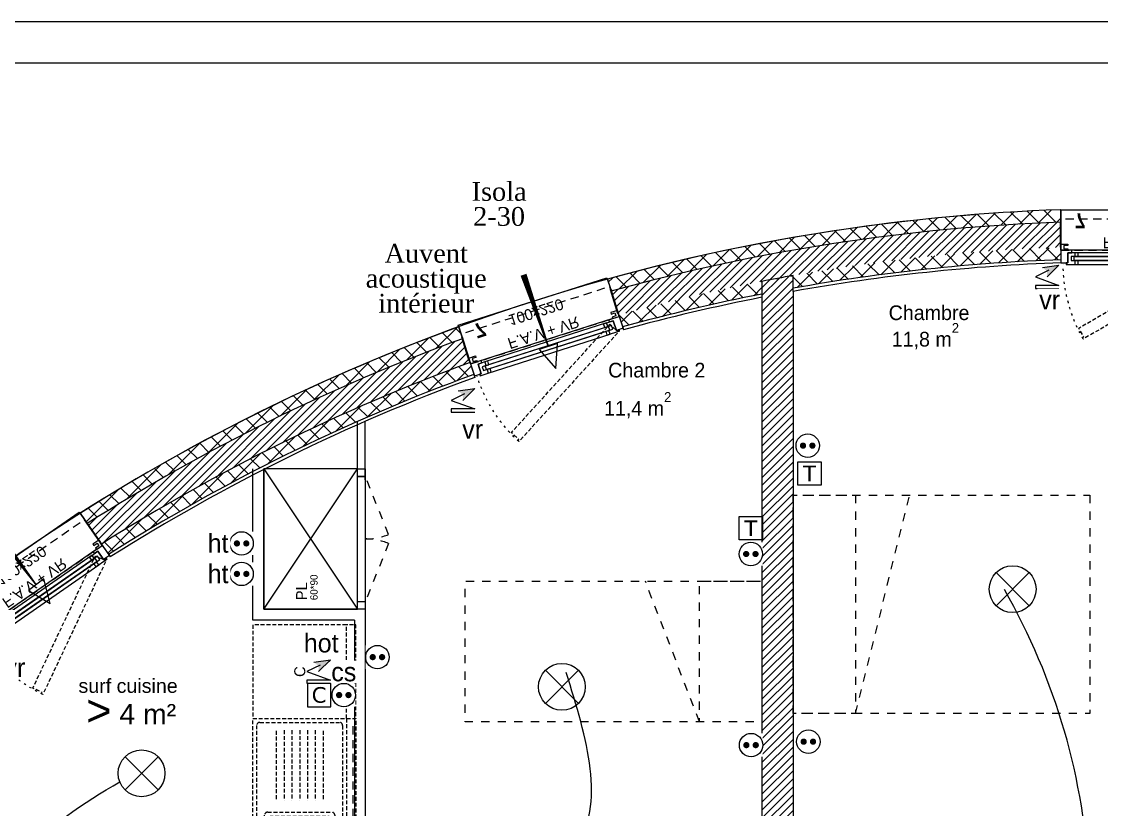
# Model space of a CAD drawing. Header units: centimetres. Extents: x 2666 to 9670, y 1889 to 5633.
# Drawn here: x 3959 to 4650, y 5128 to 5633 of the extents above; entities that cross this region are included whole.
import ezdxf

# ---------------------------------------------------------------- set-up
doc = ezdxf.new("R2010")
doc.units = ezdxf.units.CM
doc.header["$LTSCALE"] = 12.7
for name, pattern in [('Style de ligne -1', [0.83328, 0.41656, -0.41672]), ('Style de ligne -11', [0.6944444444444444, 0.41656, -0.2778844444444445]), ('Style de ligne -13', [0.29527559055118113, 0.1968503937007874, -0.09842519685039369]), ('Style de ligne -14', [0.29527559055118113, 0.1968503937007874, -0.09842519685039369]), ('Style de ligne -17', [0.6944444444444444, 0.41656, -0.2778844444444445]), ('Style de ligne -18', [0.3280839764644265, 0.1093613254881422, -0.2187226509762843]), ('VW-01', [0.83312, 0.41656, -0.41656])]:
    doc.linetypes.add(name, pattern=pattern)
doc.layers.add('B faience', color=7, linetype='Style de ligne -11', lineweight=13, true_color=0x0040ff)
for name, color, linetype, lineweight in [('B GÈnÈral', 7, 'Continuous', 5), ('B Général', 7, 'Continuous', 5), ('C ANNOTATIONS-prestations', 7, 'Continuous', 5), ('C ANNOTATIONS-texte', 7, 'Continuous', 5), ('C ANNOTATIONS-texte surfaces', 7, 'Continuous', 5), ('prlm-ELEC-CFA', 1, 'Continuous', 25), ('prlm-ELEC-CFO', 1, 'Continuous', 25), ('prlm-ZCARTOUCHE', 181, 'Continuous', 13)]:
    doc.layers.add(name, color=color, linetype=linetype, lineweight=lineweight)
doc.layers.add('prlm-VMC', color=93, linetype='Continuous')
doc.styles.add('Eurostile', font='')
doc.styles.add('Eurostile (bold)', font='')
doc.styles.add('prlm-elec-cfo', font='comic.ttf', dxfattribs={"height": 12})
doc.styles.add('prlm-sejc', font='arial.ttf', dxfattribs={"height": 20})
doc.styles.add('prlm-vmc', font='pala.ttf', dxfattribs={"height": 14})
doc.styles.get('Eurostile').set_extended_font_data('Eurostile')
doc.styles.get('Eurostile (bold)').set_extended_font_data('Eurostile', bold=True)
pattern_1 = [(44.99999999999999, (0, 0), (-5.656854249492381, 5.656854249492381), []), (135, (0, 0), (5.65685424949238, 5.656854249492379), [])]
pattern_2 = [(45, (0, 0), (2.425347222222122, -2.645833333333339), [])]

# ---------------------------------------------------------------- blocks, each defined once
blk = doc.blocks.new('F 100x220 (all. vitrée fixe) + VR')
at = {"layer": 'B Général', "color": 7, "linetype": 'Continuous', "lineweight": 35}
for p, q in [((-50, 7), (-50, -9)), ((50, 7), (50, -9))]:
    blk.add_line(p, q, dxfattribs=at)
at = {"layer": 'B Général'}
blk.add_line((45, 9), (-45, 9.000000024665496), dxfattribs=at)
at = {"layer": 'B Général', "color": 7, "linetype": 'Style de ligne -14', "lineweight": 5, "flags": 128}
blk.add_lwpolyline([(-35.68747686898242, 65.8169872981085), (-36.18747686898242, 64.95096189432405), (-35.32145146519797, 64.45096189432405), (-38.57145146519797, 58.82179676972527), (42.63397459621556, 11.93782217350899), (45.88397459621556, 17.56698729810778), (46.75, 17.06698729810778), (47.25, 17.93301270189222)], close=True, dxfattribs=at)
at = {"layer": 'B Général', "lineweight": 5, "flags": 128}
for points in [[(-43, 10.5), (-43, 9), (-50, 9), (-50, 17), (-45.5, 17), (-45.5, 10.5)], [(-43.5, 15.5), (43.5, 15.5), (43.5, 13), (-43.5, 13)], [(-41, 18), (41, 18), (41, 15.5), (-41, 15.5)], [(43, 10.5), (43, 9), (50, 9), (50, 17), (45.5, 17), (45.5, 10.5)], [(-50, 9), (-50, 5), (-45.5, 5), (-45.5, 6), (-48, 6), (-48, 8), (-45.5, 8), (-45.5, 9)], [(-41, 13), (41, 13), (41, 10.5), (-41, 10.5)], [(50, 9), (50, 5), (45.5, 5), (45.5, 6), (48, 6), (48, 8), (45.5, 8), (45.5, 9)]]:
    blk.add_lwpolyline(points, close=True, dxfattribs=at)
at = {"layer": 'B Général', "color": 7, "linetype": 'Continuous', "lineweight": 5, "flags": 128}
for points in [[(-39, 15.5), (-41.5, 15.5), (-41.5, 13), (-39, 13), (-39, 10.5), (-45.5, 10.5), (-45.5, 17), (-46.5, 17), (-46.5, 18), (-39, 18)], [(39, 15.5), (41.5, 15.5), (41.5, 13), (39, 13), (39, 10.5), (45.5, 10.5), (45.5, 17), (46.5, 17), (46.5, 18), (39, 18)]]:
    blk.add_lwpolyline(points, close=True, dxfattribs=at)
at = {"layer": 'B Général', "color": 7, "linetype": 'Style de ligne -17', "lineweight": 5, "flags": 128}
blk.add_lwpolyline([(-50, 9), (50, 9), (50, -10.99999999999999), (-50, -10.99999999999999)], close=True, dxfattribs=at)
at = {"layer": 'B Général', "lineweight": 13, "flags": 128}
blk.add_lwpolyline([(-50, -9), (-50, -17), (50, -17), (50, -9)], dxfattribs=at)
at = {"layer": 'B Général'}
blk.add_circle((47, 17.5), 0.5, dxfattribs=at)
at = {"layer": 'B Général', "color": 7, "linetype": 'Style de ligne -18', "lineweight": 5}
blk.add_arc((49, 17.5), 97.50128204285315, 150.2938219346503, 179.7061780653493, dxfattribs=at)
at = {"layer": 'B Général', "color": 7, "insert": (-23.11228434244791, 7.698167323706902), "char_height": 7.059000651041666, "attachment_point": 1, "line_spacing_factor": 0.8941417206159927, "style": 'Eurostile'}
blk.add_mtext('F.A.V + VR', dxfattribs=at)
at = {"layer": 'C ANNOTATIONS-prestations', "insert": (-41.14610358039798, -5.189102588252828), "char_height": 9.412000868055555, "attachment_point": 1, "rotation": 359.9999977054835, "line_spacing_factor": 0.8941417206159925, "style": 'Eurostile (bold)'}
blk.add_mtext('7', dxfattribs=at)
at = {"layer": 'C ANNOTATIONS-prestations', "insert": (-2.023100006972253e-07, -6.301830679948291), "char_height": 7.059000651041666, "width": 100.0000003003514, "attachment_point": 2, "rotation": 359.9999977054835, "line_spacing_factor": 0.8941417206159927, "style": 'Eurostile'}
blk.add_mtext('100x220', dxfattribs=at)
blk = doc.blocks.new('xi.EA')
at = {"layer": 'prlm-VMC', "color": 0, "linetype": 'ByBlock', "lineweight": 5, "flags": 128}
blk.add_lwpolyline([(-6.173283998447005, -15.00409564159054), (6.173283998461557, -15.00409564159054), (0, 0)], close=True, dxfattribs=at)
at = {"layer": 'prlm-VMC', "color": 0, "linetype": 'ByBlock', "lineweight": -2, "flags": 128}
blk.add_lwpolyline([(0, -15.00409564159054, 1, 4, 0), (0, -63.62936813302804, 1, 1, 0)], format="xyseb", dxfattribs=at)
at = {"layer": 'prlm-VMC', "color": 0, "linetype": 'ByBlock', "lineweight": 5}
blk.add_solid([(1.364242052659392e-12, -2.273736754432321e-12), (6.173283998465649, -15.00409564158872), (-6.173283998440183, -15.00409564158872), (1.364242052659392e-12, -2.273736754432321e-12)], dxfattribs=at)
blk = doc.blocks.new('xi.PTCE')
at = {"layer": 'prlm-ELEC-CFO', "color": 0}
for points in [[(-10.60659522320293, 10.60659522319725), (10.60659522319941, -10.6065952232051)], [(10.60659522319322, 10.60659522319992), (-10.60659522320561, -10.6065952231989)]]:
    blk.add_lwpolyline(points, dxfattribs=at)
at = {"layer": 'prlm-ELEC-CFO', "color": 0, "linetype": 'ByBlock'}
blk.add_circle((0, -5.684341886080801e-12), 14.99999081525029, dxfattribs=at)
blk = doc.blocks.new('xi.PC')
at = {"color": 0, "lineweight": 5}
blk.add_wipeout([(-7.500000000000002, -7.5), (7.499999999999995, -7.5), (7.4999999999999964, 7.4999999999999964), (-7.499999999999998, 7.4999999999999964)], dxfattribs=at).dxf.layer = 'prlm-ELEC-CFO'
at = {"layer": 'prlm-ELEC-CFO', "color": 0, "linetype": 'ByBlock', "lineweight": 5, "const_width": 2}
for points in [[(-4.000000000000002, 0, 1), (-2.000000000000002, 0, 1)], [(1.999999999999998, 0, 1), (3.999999999999998, 0, 1)]]:
    blk.add_lwpolyline(points, format="xyb", close=True, dxfattribs=at)
at = {"layer": 'prlm-ELEC-CFO', "color": 0, "linetype": 'ByBlock', "lineweight": -2}
blk.add_circle((-3.552713678800501e-15, 0), 7.5, dxfattribs=at)
blk = doc.blocks.new('xi.TEL')
at = {"layer": 'prlm-ELEC-CFA', "color": 0, "linetype": 'ByBlock', "lineweight": -2, "flags": 128}
blk.add_lwpolyline([(-7.499999999999999, 7.5), (7.500000000000002, 7.5), (7.499999999999998, -7.5), (-7.500000000000002, -7.5)], close=True, dxfattribs=at)
at = {"layer": 'prlm-ELEC-CFA', "color": 0, "linetype": 'ByBlock', "insert": (-1.77635683940025e-15, 3.637978807091713e-12), "char_height": 10, "width": 11.36, "attachment_point": 5}
blk.add_mtext('{\\fVerdana|b0|i0|c0|p34;T}', dxfattribs=at)
blk = doc.blocks.new('xi.VR')
at = {"layer": 'prlm-ELEC-CFO', "lineweight": 5}
blk.add_hatch(color=0, dxfattribs=at).paths.add_polyline_path([(-2.999999999999967, 6.000000000000014), (-0.1026311234992878, 3.698684438250361), (0, 0), (7.500000000000002, 7.5)])
at = {"layer": 'prlm-ELEC-CFO', "color": 0}
for points in [[(-2.999999999999967, 6.000000000000014), (7.500000000000002, 7.5), (-2.775557561562891e-17, 8.881784197001252e-16)], [(0.954681274365611, 4.227340637182806), (-7.499999999999992, 7.105427357601002e-15), (7.500000000000009, -5.499999999999993), (-7.499999999999991, -5.499999999999986), (-7.499999999999992, -7.499999999999986), (7.500000000000008, -7.499999999999993)]]:
    blk.add_lwpolyline(points, dxfattribs=at)
blk = doc.blocks.new('xi.4m²')
at = {"color": 0}
blk.add_wipeout([(-34.53553390593274, 20.535533905932738), (34.53553390593275, 20.535533905932738), (34.53553390593275, -20.535533905932745), (-34.53553390593274, -20.535533905932745)], dxfattribs=at).dxf.layer = 'prlm-ELEC-CFO'
at = {"layer": 'prlm-ELEC-CFO', "color": 0, "attachment_point": 6, "line_spacing_factor": 0.8, "style": 'prlm-sejc'}
for s, insert, char_height in [('surf cuisine', (30.35577041827372, 8.904921857368379), 9), ('4 m²', (29.3139783793728, -9.188530090769575), 13)]:
    blk.add_mtext(s, dxfattribs=dict(at, insert=insert, char_height=char_height))
at = {"layer": 'prlm-ELEC-CFO', "color": 0, "style": 'prlm-sejc', "flags": 8}
blk.add_attdef('?', (-28.30346100221573, -16.7909575220543), '', height=20, dxfattribs=at)
blk = doc.blocks.new('xi.PCHT')
at = {"color": 0, "lineweight": 5}
blk.add_wipeout([(-7.500000000000002, -7.5), (7.499999999999995, -7.5), (7.4999999999999964, 7.4999999999999964), (-7.499999999999998, 7.4999999999999964)], dxfattribs=at).dxf.layer = 'prlm-ELEC-CFO'
at = {"layer": 'prlm-ELEC-CFO', "color": 0, "linetype": 'ByBlock', "lineweight": 5, "const_width": 2}
for points in [[(-4.000000000000002, 0, 1), (-2.000000000000002, 0, 1)], [(1.999999999999998, 0, 1), (3.999999999999998, 0, 1)]]:
    blk.add_lwpolyline(points, format="xyb", close=True, dxfattribs=at)
at = {"layer": 'prlm-ELEC-CFO', "color": 0, "linetype": 'ByBlock', "lineweight": -2}
blk.add_circle((-3.552713678800501e-15, 0), 7.5, dxfattribs=at)
blk = doc.blocks.new('xi.SF32')
at = {"layer": 'prlm-ELEC-CFO', "color": 0, "flags": 128}
blk.add_lwpolyline([(-7.500000000000005, -7.5), (7.499999999999995, -7.5), (7.499999999999997, 7.5), (-7.500000000000003, 7.5)], close=True, dxfattribs=at)
at = {"layer": 'prlm-ELEC-CFO', "color": 0, "linetype": 'ByBlock', "insert": (-5.329070518200751e-15, 3.637978807091713e-12), "char_height": 10, "width": 11.36, "attachment_point": 5}
blk.add_mtext('{\\fVerdana|b0|i0|c0|p34;C}', dxfattribs=at)
blk = doc.blocks.new('xi.PCS')
at = {"color": 0, "lineweight": 5}
blk.add_wipeout([(-7.500000000000002, -7.5), (7.499999999999995, -7.5), (7.4999999999999964, 7.4999999999999964), (-7.499999999999998, 7.4999999999999964)], dxfattribs=at).dxf.layer = 'prlm-ELEC-CFO'
at = {"layer": 'prlm-ELEC-CFO', "color": 0, "linetype": 'ByBlock', "lineweight": 5, "const_width": 2}
for points in [[(-4.000000000000002, 0, 1), (-2.000000000000002, 0, 1)], [(1.999999999999998, 0, 1), (3.999999999999998, 0, 1)]]:
    blk.add_lwpolyline(points, format="xyb", close=True, dxfattribs=at)
at = {"layer": 'prlm-ELEC-CFO', "color": 0, "linetype": 'ByBlock', "lineweight": -2}
blk.add_circle((-3.552713678800501e-15, 0), 7.5, dxfattribs=at)
blk = doc.blocks.new('xi.hot')
at = {"layer": 'prlm-ELEC-CFO', "lineweight": 5}
blk.add_hatch(color=0, dxfattribs=at).paths.add_polyline_path([(-2.999999999999967, 6.000000000000014), (-0.1026311234992878, 3.698684438250361), (0, 0), (7.500000000000002, 7.5)])
at = {"layer": 'prlm-ELEC-CFO', "color": 0}
for points in [[(-2.999999999999967, 6.000000000000014), (7.500000000000002, 7.5), (-2.775557561562891e-17, 8.881784197001252e-16)], [(0.954681274365611, 4.227340637182806), (-7.499999999999992, 7.105427357601002e-15), (7.500000000000009, -5.499999999999993), (-7.499999999999991, -5.499999999999986), (-7.499999999999992, -7.499999999999986), (7.500000000000008, -7.499999999999993)]]:
    blk.add_lwpolyline(points, dxfattribs=at)
blk = doc.blocks.new('Cuisson')
at = {"layer": 'B Général', "color": 7, "linetype": 'Style de ligne -13', "lineweight": 5, "flags": 128}
blk.add_lwpolyline([(-30, 30.00000000000036), (-30, 36.00000000000036), (30, 36.00000000000036), (30, 30.00000000000036)], dxfattribs=at)
blk.add_lwpolyline([(-30, 30.00000000000036), (30, 30.00000000000036), (30, -30.00000000000036), (-30, -30.00000000000036)], close=True, dxfattribs=at)
at = {"layer": 'B Général', "color": 7, "insert": (0, 0), "char_height": 7.059000651041666, "attachment_point": 5, "line_spacing_factor": 0.8941417206159927, "style": 'Eurostile'}
blk.add_mtext('C', dxfattribs=at)
blk = doc.blocks.new('Evier 120.60 T3 et +')
at = {"layer": 'B Général', "color": 7, "linetype": 'Style de ligne -13', "lineweight": 5}
for p, q in [((-57.5, -55.5), (-57.5, -4.5)), ((-55.5, -2.5), (55.5, -2.5)), ((57.5, -4.5), (57.5, -55.5)), ((0, -50.5), (0, -9.532597632709894)), ((2, -7.532597632709894), (51.79463422242807, -7.532597632709894)), ((18.98071711121411, -10), (18.98061711121409, -10)), ((53.79463422242807, -9.532597632709894), (53.79463422242807, -50.5)), ((-52.5, -20), (-7.5, -20)), ((-52.11870000000017, -15), (-7.881299999999828, -15)), ((-52.5, -25), (-7.5, -25)), ((-52.5, -30), (-7.5, -30)), ((-52.5, -35), (-7.5, -35)), ((-52.5, -40), (-7.5, -40)), ((-52.11870000000017, -45), (-7.881299999999828, -45)), ((25.64731711121421, -43.33339999999998), (25.6472171112142, -43.33329999999997)), ((51.79463422242807, -52.5), (2, -52.5)), ((9.166600000000107, -50), (9.166600000000107, -49.99989999999998)), ((55.5, -57.5), (-55.5, -57.5))]:
    blk.add_line(p, q, dxfattribs=at)
at = {"layer": 'B Général', "color": 7, "linetype": 'Style de ligne -13', "lineweight": 5, "flags": 128}
blk.add_lwpolyline([(-60, 0), (-60, 6), (60, 6), (60, 0)], dxfattribs=at)
blk.add_lwpolyline([(-60, 0), (60, 0), (60, -60), (-60, -60)], close=True, dxfattribs=at)
for points in [[(25.6471996115517, -12), (25.647334610295, -47.99984494745731, -0.4142116764161163), (23.64735498932387, -49.99985244823984), (4.500020379014677, -50.00004755014761, -0.1989136914633343), (3.085793642714998, -49.41426831767594, -0.1989136914633353), (2.5, -48.00004755025138), (2.5, -12, -0.4142135623730951), (4.5, -10)], [(25.64719961152332, -11.99999250003748, 0.4142124640294948), (23.64719961153751, -10), (4.45, -10)], [(28.14743461087674, -12), (28.14729961213306, -47.99984494745731, 0.4142116764160989), (30.1472792331042, -49.99985244823984), (49.29461384341339, -50.00004755014761, 0.1989136914633393), (50.70884057971307, -49.41426831767594, 0.1989136914633306), (51.29463422242807, -48.00004755025138), (51.29463422242807, -12, 0.4142135623730951), (49.29463422242807, -10)], [(28.14743461090475, -11.99999250003748, -0.4142124640294582), (30.14743461089056, -10), (49.34463422242807, -10)]]:
    blk.add_lwpolyline(points, format="xyb", dxfattribs=at)
at = {"layer": 'B Général', "color": 7, "linetype": 'Style de ligne -13', "lineweight": 5}
for centre, start, end in [((-55.5, -4.5), 90, 180), ((55.5, -4.5), 0, 90), ((2, -9.532597632709894), 90, 180), ((51.79463422242807, -9.532597632709894), 0, 90), ((2, -50.5), 180, 270), ((51.79463422242807, -50.5), 270, 0), ((-55.5, -55.5), 180, 270), ((55.5, -55.5), 270, 0)]:
    blk.add_arc(centre, 2, start, end, dxfattribs=at)
for centre in [(18.14731711121421, -17), (35.64731711121421, -17.00005000000001)]:
    blk.add_ellipse(centre, major_axis=(3.535499999999956, 0), ratio=1, dxfattribs=at)
blk = doc.blocks.new('Lit 90.190')
at = {"layer": 'B Général', "color": 7, "linetype": 'VW-01', "lineweight": 5}
blk.add_line((45, 54.98917094827775), (-45, 20.35394741364944), dxfattribs=at)
at = {"layer": 'B Général', "linetype": 'VW-01', "flags": 128}
for points in [[(-45, 95), (45, 95), (45, -95), (-45, -95)], [(-45, 95), (45, 95), (45, 54.98917094827775), (-45, 54.98917094827775)]]:
    blk.add_lwpolyline(points, close=True, dxfattribs=at)
blk = doc.blocks.new('PL 60.90')
at = {"layer": 'B Général', "color": 7, "linetype": 'Continuous', "lineweight": 5}
for p, q in [((-42.5, 42.83333333333339), (47.5, -17.27250000000004)), ((47.5, 42.72749999999996), (-42.5, -17.27250000000004))]:
    blk.add_line(p, q, dxfattribs=at)
at = {"layer": 'B Général', "color": 7, "linetype": 'Style de ligne -1', "lineweight": 5}
for p, q in [((-0.3851021013543232, -37.18840942494315), (-37.5, -22.27250000000004)), ((5.385102101354323, -37.18840942494315), (42.5, -22.27250000000004))]:
    blk.add_line(p, q, dxfattribs=at)
at = {"layer": 'B Général', "color": 7, "linetype": 'Continuous', "lineweight": 5, "flags": 128}
for points in [[(47.5, -17.27250000000004), (47.5, 42.72749999999996), (-42.5, 42.72749999999996), (-42.5, -17.27250000000004)], [(-37.5, -17.27250000000004), (-37.5, -22.27250000000004), (-42.5, -22.27250000000004), (-42.5, -17.27250000000004)], [(47.5, -17.27250000000004), (47.5, -22.27250000000004), (42.5, -22.27250000000004), (42.5, -17.27250000000004)]]:
    blk.add_lwpolyline(points, close=True, dxfattribs=at)
at = {"layer": 'B Général', "color": 252, "linetype": 'Continuous', "lineweight": 5, "true_color": 0x888888, "flags": 128}
blk.add_lwpolyline([(42.5, -17.27250000000004), (42.5, -22.27250000000004), (-42.5, -22.27250000000004), (-42.5, -17.27250000000004)], close=True, dxfattribs=at)
at = {"layer": 'B Général', "color": 7, "linetype": 'Style de ligne -1', "lineweight": 5}
for centre, start, end in [((-37.5, -22.27250000000004), 338.1055604743493, 0), ((42.5, -22.27250000000004), 180, 201.8944395256507)]:
    blk.add_arc(centre, 39.99999999999999, start, end, dxfattribs=at)
at = {"layer": 'B Général', "color": 7, "insert": (-36.72649730810362, 22.09816731770833), "char_height": 7.059000651041666, "attachment_point": 1, "line_spacing_factor": 0.8941417206159927, "style": 'Eurostile'}
blk.add_mtext('PL', dxfattribs=at)
at = {"layer": 'C ANNOTATIONS-prestations', "insert": (-36.72649730810362, 10.60666666666663), "char_height": 4.706000434027778, "attachment_point": 4, "line_spacing_factor": 0.8941417206159925, "style": 'Eurostile'}
blk.add_mtext('60*90', dxfattribs=at)
blk = doc.blocks.new('Groupe-15-1')
at = {"layer": 'B Général', "color": 7, "linetype": 'VW-01', "lineweight": 5}
blk.add_line((70.00000000000072, -99.98917094827775), (-69.99999999999928, -65.35394741364871), dxfattribs=at)
at = {"layer": 'B Général', "linetype": 'VW-01', "flags": 128}
for points in [[(-70, 50), (70, 50), (70, -140), (-70, -140)], [(-70, -99.98917094827775), (70, -99.98917094827775), (70, -140), (-70, -140)]]:
    blk.add_lwpolyline(points, close=True, dxfattribs=at)

msp = doc.modelspace()

# ---------------------------------------------------------------- hatches: boundary and pattern name
at = {"layer": 'B GÈnÈral', "linetype": 'Continuous', "lineweight": 5, "true_color": 0x808080}
h = msp.add_hatch(dxfattribs=at)
h.set_pattern_fill('02_ISOLANT', color=8, style=0, pattern_type=2)
h.set_pattern_definition(pattern_1)
edge = h.paths.add_edge_path()
edge.add_arc((4667.759200453984, 4260.406289188895), 1244.726036363769, 91.99786427649364, 105.4374049301649)
edge.add_line((4336.431227749934, 5460.224892189234), (4333.99174451611, 5467.850618150044))
edge.add_arc((4667.759200453979, 4260.406289188931), 1252.726036363735, 91.99150784026477, 105.4521145408529, ccw=False)
edge.add_line((4624.225253878171, 5512.37566488433), (4624.365257688081, 5504.375690473787))
h = msp.add_hatch(dxfattribs=at)
h.set_pattern_fill('02_ISOLANT', color=8, angle=180, style=0, pattern_type=2)
h.set_pattern_definition([(225, (0, 0), (5.656854249492381, -5.656854249492381), []), (315, (0, 0), (-5.656854249492381, -5.656854249492379), [])])
h.paths.add_polyline_path([(4624.521739784635, 5504.375664884312), (4624.521739784635, 5512.375664884312), (4624.22525387765, 5512.375664884312), (4624.365258135468, 5504.375664884312)])
at = {"layer": 'B GÈnÈral', "linetype": 'Continuous', "lineweight": 5}
h = msp.add_hatch(dxfattribs=at)
h.set_pattern_fill('50_BETON', style=0, pattern_type=2)
h.set_pattern_definition(pattern_2)
edge = h.paths.add_edge_path()
edge.add_arc((4667.759200452517, 4260.406289198534), 1228.726036354086, 92.01082550017739, 105.4074106086368)
edge.add_line((4341.310270737132, 5444.973201070592), (4336.431227749934, 5460.224892189234))
edge.add_arc((4667.759200453984, 4260.406289188895), 1244.726036363769, 91.99786427649371, 105.43740493016489, ccw=False)
edge.add_line((4624.365257688081, 5504.375690473787), (4624.645266127934, 5488.37569479522))
h = msp.add_hatch(dxfattribs=at)
h.set_pattern_fill('50_BETON', style=0, pattern_type=2)
h.set_pattern_definition(pattern_2)
h.paths.add_polyline_path([(4624.521739784635, 5488.375664884312), (4624.521739784635, 5504.375664884312), (4624.365258135468, 5504.375664884312), (4624.645266651102, 5488.375664884312)])
at = {"layer": 'B GÈnÈral', "linetype": 'Continuous', "lineweight": 5, "true_color": 0x808080}
h = msp.add_hatch(dxfattribs=at)
h.set_pattern_fill('02_ISOLANT', color=8, style=0, pattern_type=2)
h.set_pattern_definition(pattern_1)
edge = h.paths.add_edge_path()
edge.add_line((4452.964720125792, 5470.212473525427), (4452.964720121511, 5462.086524141279))
edge.add_line((4452.964720121511, 5462.086524141279), (4452.964720124742, 5462.086524141858))
edge.add_arc((4667.759200452905, 4260.406289195901), 1220.726036356731, 92.01743354349111, 100.1343157346177, ccw=False)
edge.add_line((4624.785270768626, 5480.375672912847), (4624.645266127933, 5488.37569479522))
edge.add_arc((4667.759200448926, 4260.406289232481), 1228.726036320034, 92.01082550006565, 100.0676432421219)
h = msp.add_hatch(dxfattribs=at)
h.set_pattern_fill('02_ISOLANT', color=8, style=0, pattern_type=2)
h.set_pattern_definition(pattern_1)
h.paths.add_polyline_path([(4624.521739784635, 5480.375664884312), (4624.521739784635, 5488.375664884312), (4624.645266651102, 5488.375664884312), (4624.785270908919, 5480.375664884312)])
h = msp.add_hatch(dxfattribs=at)
h.set_pattern_fill('02_ISOLANT', color=8, style=0, pattern_type=2)
h.set_pattern_definition(pattern_1)
edge = h.paths.add_edge_path()
edge.add_line((4432.964720123037, 5458.339345691897), (4432.964720119716, 5466.490541819251))
edge.add_arc((4667.759200443664, 4260.406289236176), 1228.726036315446, 101.0162702128784, 105.407410608705)
edge.add_line((4341.310270737132, 5444.973201070592), (4343.749831495106, 5437.347232772417))
edge.add_arc((4667.759200452905, 4260.406289195898), 1220.726036356732, 101.08937716997679, 105.3921183515674, ccw=False)
edge.add_line((4432.96472012087, 5458.339345691472), (4432.964720123037, 5458.339345691897))
h = msp.add_hatch(dxfattribs=at)
h.set_pattern_fill('02_ISOLANT', color=8, style=0, pattern_type=2)
h.set_pattern_definition(pattern_1)
edge = h.paths.add_edge_path()
edge.add_line((4432.964720119716, 5466.490541819251), (4452.964720125792, 5470.212473525427))
edge.add_line((4452.964720125792, 5470.212473525427), (4452.964720121895, 5470.212473524734))
edge.add_arc((4667.759200453123, 4260.406289195132), 1228.726036357541, 100.0676432421946, 101.0162702127697)
edge.add_line((4432.964720123424, 5466.490541819972), (4432.964720119716, 5466.490541819251))
at = {"layer": 'B GÈnÈral', "linetype": 'Continuous', "lineweight": 5}
h = msp.add_hatch(dxfattribs=at)
h.set_pattern_fill('50_BETON', style=0, pattern_type=2)
h.set_pattern_definition(pattern_2)
h.paths.add_polyline_path([(4432.964720458737, 4625.437652546191), (4452.964720458737, 4643.437652546192), (4452.964720458735, 5470.21247351994), (4432.964720458735, 5466.490541823267)])
at = {"layer": 'B GÈnÈral', "linetype": 'Continuous', "lineweight": 5, "true_color": 0x808080}
h = msp.add_hatch(dxfattribs=at)
h.set_pattern_fill('02_ISOLANT', color=8, style=0, pattern_type=2)
h.set_pattern_definition(pattern_1)
edge = h.paths.add_edge_path()
edge.add_arc((4667.759200447394, 4260.406289202305), 1244.726036348913, 110.0417273333104, 122.4046952904955)
edge.add_line((4000.715515890241, 5311.308581738243), (3996.156836768383, 5317.890467451429))
edge.add_arc((4667.759200453967, 4260.406289188964), 1252.726036363698, 110.0270177224829, 122.4194049011098, ccw=False)
edge.add_line((4238.746613699078, 5437.381532169623), (4241.186096932958, 5429.755806208635))
at = {"layer": 'B GÈnÈral', "linetype": 'Continuous', "lineweight": 5}
h = msp.add_hatch(dxfattribs=at)
h.set_pattern_fill('50_BETON', style=0, pattern_type=2)
h.set_pattern_definition(pattern_2)
edge = h.paths.add_edge_path()
edge.add_arc((4667.759200453965, 4260.406289188962), 1228.726036363699, 110.0717216554006, 122.3747009688402)
edge.add_line((4009.833017126567, 5298.14460385711), (4000.715515890241, 5311.308581738243))
edge.add_arc((4667.759200447394, 4260.406289202305), 1244.726036348913, 110.0417273333104, 122.4046952904956, ccw=False)
edge.add_line((4241.186096932958, 5429.755806208635), (4246.065139920272, 5414.504115089631))
at = {"layer": 'B GÈnÈral', "linetype": 'Continuous', "lineweight": 5, "true_color": 0x808080}
h = msp.add_hatch(dxfattribs=at)
h.set_pattern_fill('02_ISOLANT', color=8, style=0, pattern_type=2)
h.set_pattern_definition(pattern_1)
edge = h.paths.add_edge_path()
edge.add_arc((4667.759200447545, 4260.406289201989), 1220.72603634926, 110.0870139125951, 122.3594087118675)
edge.add_line((4014.391841118341, 5291.562508978681), (4009.833017126567, 5298.14460385711))
edge.add_arc((4667.759200453965, 4260.406289188962), 1228.726036363699, 110.07172165540061, 122.37470096884019, ccw=False)
edge.add_line((4246.065139920272, 5414.504115089631), (4248.504700678305, 5406.878146791271))

# ---------------------------------------------------------------- linework, layer by layer
at = {"layer": 'B faience', "flags": 128}
msp.add_lwpolyline([(4170.84877925912, 5181.437652554962), (4170.945024097529, 5066.441052004745), (4105.842398305467, 5066.441052004745), (4105.846622566127, 5001.437652546196)], dxfattribs=at)
at = {"layer": 'B Général', "color": 7, "linetype": 'Continuous', "lineweight": 5}
for p, q in [((4624.521739784635, 5512.375664884312), (4624.22525387765, 5512.375664884312)), ((4624.521739784635, 5504.375664884312), (4624.365258135468, 5504.375664884312)), ((4624.521739784635, 5488.375664884312), (4624.645266651102, 5488.375664884312)), ((4624.521739784635, 5480.375664884312), (4624.785270908919, 5480.375664884312)), ((4624.521739784635, 5480.375664884312), (4624.785270908919, 5480.375664884312)), ((4624.521739784635, 5478.375664884312), (4624.820271973374, 5478.375664884312)), ((4452.964720458735, 5460.054772253925), (4452.964720458736, 4643.437652546191)), ((4432.964720458735, 5456.301227604139), (4432.964720458736, 4625.437652546192)), ((4173.897996131916, 5339.437652550578), (4173.897996131916, 5376.787888204088)), ((4178.897996131916, 5339.437652550578), (4178.897996131916, 5376.787888204088)), ((4106.897996131916, 5249.43765255058), (4106.897996131916, 5346.437652550578)), ((4106.897996131916, 5249.43765255058), (4106.897996131916, 5346.437652550578)), ((4113.897996131916, 5256.43765255058), (4113.897996131916, 5346.437652550578)), ((4113.897996131916, 5256.437652550579), (4113.897996131916, 5346.437652550578)), ((4178.897996131916, 5256.437652550579), (4113.897996131916, 5256.43765255058)), ((4178.897996131916, 5256.437652550579), (4113.897996131916, 5256.43765255058)), ((4178.897996131916, 5256.437652550578), (4178.897996131916, 5060.43765254619)), ((4178.897996131916, 5256.437652550578), (4178.897996131916, 5060.43765254619)), ((4171.897996131916, 5249.437652550579), (4106.897996131916, 5249.43765255058)), ((4171.897996131916, 5249.437652550579), (4106.897996131916, 5249.43765255058)), ((4171.897996131916, 5249.437652550578), (4171.897996131916, 5060.43765254619)), ((4171.897996131916, 5249.437652550579), (4171.897996131916, 5060.43765254619))]:
    msp.add_line(p, q, dxfattribs=at)
at = {"layer": 'B Général', "color": 7, "linetype": 'Continuous', "lineweight": 13}
for p, q in [((4624.521739784635, 5512.375664884312), (4624.225253877651, 5512.375664884312)), ((4624.521739784635, 5512.375664884312), (4624.521739784635, 5478.375664884312)), ((4624.521739784635, 5478.375664884312), (4624.820271973374, 5478.375664884312)), ((4333.99174451611, 5467.850618150044), (4344.359725862042, 5435.44072763936)), ((4238.746613699078, 5437.381532169623), (4249.114595045256, 5404.971641658168)), ((4173.897996131916, 5339.437652550578), (4173.897996131916, 5376.787888204088)), ((4178.897996131916, 5339.437652550578), (4178.897996131916, 5376.787888204088)), ((3996.156836768383, 5317.890467451429), (4015.531554922698, 5289.916973988063))]:
    msp.add_line(p, q, dxfattribs=at)
at = {"layer": 'B Général', "color": 7, "linetype": 'Continuous', "lineweight": 18}
for p, q in [((4624.521739784635, 5504.375664884312), (4624.365258135468, 5504.375664884312)), ((4624.521739784635, 5488.375664884312), (4624.645266651102, 5488.375664884312)), ((4432.964720458736, 5466.490541823267), (4432.964720458735, 5456.301227604139)), ((4452.964720458735, 5460.054772253925), (4452.964720458734, 5470.21247351994)), ((4452.964720458735, 5460.054772253925), (4452.964720458736, 4643.437652546191)), ((4432.964720458735, 5456.301227604139), (4432.964720458736, 4625.437652546192))]:
    msp.add_line(p, q, dxfattribs=at)
at = {"layer": 'B Général', "color": 7, "linetype": 'Continuous', "lineweight": 5, "flags": 128}
msp.add_lwpolyline([(4568.803185940352, 5509.223589664536, 0.2972460789092191), (3485.09885499022, 4673.447475045303), (3485.040324076622, 4673.279878274472), (3420.82144369265, 4459.344540998516)], format="xyb", dxfattribs=at)
at = {"layer": 'B Général', "color": 7, "linetype": 'Continuous', "lineweight": 5}
for centre, radius, start, end in [((4667.759200453982, 4260.406289188932), 1252.726036363734, 91.99150784026484, 105.4521145408531), ((4667.759200453983, 4260.406289188895), 1244.726036363769, 91.99786427649364, 105.4374049301649), ((4667.75920045399, 4260.406289188858), 1220.726036363808, 92.01743354353879, 100.1343157347642), ((4667.75920045399, 4260.406289188858), 1220.726036363808, 92.01743354353879, 100.1343157347642), ((4667.759200454009, 4260.406289188654), 1218.726036364013, 92.01909911172022, 100.1511228093989), ((4667.759200458285, 4260.406289165889), 1228.726036387174, 100.0676432423663, 101.0162702129218), ((4667.759200458285, 4260.406289165889), 1228.726036387174, 100.0676432423663, 101.0162702129218), ((4667.759200458285, 4260.406289165889), 1228.726036387174, 100.0676432423663, 101.0162702129218), ((4667.759200454127, 4260.406289188383), 1220.726036364301, 101.0893771698619, 105.392118351538), ((4667.759200454127, 4260.406289188383), 1220.726036364301, 101.0893771698619, 105.392118351538), ((4667.759200454186, 4260.406289188043), 1218.726036364646, 101.1078067554334, 105.3882638915677), ((4667.759200453967, 4260.406289188964), 1252.726036363698, 110.0270177224831, 122.4194049011096), ((4667.759200453972, 4260.40628918895), 1244.726036363714, 110.0417273333842, 122.4046952904217), ((4667.759200453967, 4260.406289188963), 1228.726036363699, 110.0717216554009, 122.3747009688402), ((4667.759200453982, 4260.406289188922), 1220.726036363743, 110.0870139126682, 122.3594087117944), ((4667.759200453982, 4260.406289188922), 1220.726036363743, 110.0870139126682, 122.3594087117944), ((4667.759200453989, 4260.4062891889), 1218.726036363765, 110.0908683726927, 122.3555542518255)]:
    msp.add_arc(centre, radius, start, end, dxfattribs=at)
at = {"layer": 'B Général', "color": 7, "linetype": 'Continuous', "lineweight": 13}
for centre, radius, start, end in [((4667.759200453983, 4260.40628918891), 1252.726036363755, 91.99150784026487, 105.4521145408528), ((4667.759200453985, 4260.406289188865), 1218.726036363799, 92.01909911171948, 100.1511228093998), ((4667.759200453982, 4260.406289188924), 1218.726036363741, 101.1078067554318, 105.3882638915695), ((4667.759200453967, 4260.406289188964), 1252.726036363698, 110.0270177224831, 122.4194049011096), ((4667.759200453989, 4260.4062891889), 1218.726036363765, 110.0908683726927, 122.3555542518255)]:
    msp.add_arc(centre, radius, start, end, dxfattribs=at)
at = {"layer": 'B Général', "color": 7, "linetype": 'Continuous', "lineweight": 18}
for centre, radius, start, end in [((4667.759200453983, 4260.406289188895), 1244.726036363769, 91.99786427649364, 105.4374049301649), ((4667.759200458285, 4260.406289165889), 1228.726036387174, 100.0676432423663, 101.0162702129218), ((4667.759200458285, 4260.406289165889), 1228.726036387174, 100.0676432423663, 101.0162702129218), ((4667.759200458285, 4260.406289165889), 1228.726036387174, 100.0676432423663, 101.0162702129218), ((4667.759200453972, 4260.40628918895), 1244.726036363714, 110.0417273333842, 122.4046952904217), ((4667.759200453967, 4260.406289188963), 1228.726036363699, 110.0717216554009, 122.3747009688402)]:
    msp.add_arc(centre, radius, start, end, dxfattribs=at)
at = {"layer": 'prlm-ELEC-CFO'}
msp.add_arc((4228.896007093878, 5062.97953869602), 414.2935721332662, 2.526117112079076, 29.81825241045683, dxfattribs=at)
at = {"layer": 'prlm-ELEC-CFO', "lineweight": 13}
for points in [[(4253.923413556941, 5007.624209824854), (4272.245729512484, 5063.8121077552), (4312.969499044957, 5103.316866820614), (4307.633196264255, 5215.9111479553)], [(3989.143972930397, 4983.996744602904), (3940.464440051619, 4992.630072815278), (3956.747978299369, 5091.892436458445), (4021.611904389089, 5145.806395446799)]]:
    msp.add_spline(points, degree=3, dxfattribs=at)

# ---------------------------------------------------------------- block references
at = {"layer": 'B Général', "color": 7, "xscale": -1}
for name, p, rotation in [('F 100x220 (all. vitrée fixe) + VR', (4674.521740508815, 5495.375664884312), 180), ('F 100x220 (all. vitrée fixe) + VR', (4291.244775018966, 5437.375160649245), 197.7395661318826), ('F 100x220 (all. vitrée fixe) + VR', (3964.164100266021, 5276.266895738236), 214.7068564921388), ('Cuisson', (4136.84877925912, 5216.441052004745), 270)]:
    msp.add_blockref(name, p, dxfattribs=dict(at, rotation=rotation))
at = {"layer": 'B Général', "color": 7}
for name, p, rotation in [('PL 60.90', (4156.625496131916, 5298.937652550578), 90), ('Lit 90.190', (4337.96471989196, 5229.391210723426), 270), ('Evier 120.60 T3 et +', (4166.848779267889, 5126.441052013515), 270.0000000083743)]:
    msp.add_blockref(name, p, dxfattribs=dict(at, rotation=rotation))
at = {"layer": 'B Général', "rotation": 270}
msp.add_blockref('Groupe-15-1', (4592.98823190464, 5259.571483975041), dxfattribs=at)
at = {"layer": 'prlm-ELEC-CFO'}
for name, p in [('xi.VR', (4615.77689049889, 5469.352776649)), ('xi.VR', (4241.469629091086, 5390.269344866385)), ('xi.PTCE', (4593.616474454535, 5269.279035651852)), ('xi.PTCE', (4304.859251711721, 5206.739640699021)), ('xi.SF32', (4149.306348567943, 5201.4355039048)), ('xi.PTCE', (4035.565370373784, 5151.310985483451))]:
    msp.add_blockref(name, p, dxfattribs=at)
at = {"layer": 'prlm-VMC'}
for p, rotation in [((4301.060079088434, 5410.579841422578), 199.0714156573048), ((3976.975700626481, 5260.087093100636), 216.7641494070918)]:
    msp.add_blockref('xi.EA', p, dxfattribs=dict(at, rotation=rotation))

# ---------------------------------------------------------------- texts
at = {"layer": 'C ANNOTATIONS-texte', "char_height": 9.412000868055555, "attachment_point": 8, "line_spacing_factor": 0.8941417206159925, "style": 'Eurostile'}
for s, insert in [('Chambre', (4540.080924976917, 5441.542854413869)), ('Chambre 2', (4365.614216257142, 5404.776021427748))]:
    msp.add_mtext(s, dxfattribs=dict(at, insert=insert))
at = {"layer": 'C ANNOTATIONS-texte surfaces', "char_height": 9.412000868055555, "attachment_point": 2, "line_spacing_factor": 0.8941417206159925, "style": 'Eurostile'}
for s, insert in [('11,8 m{\\H0.6667x;\\S2^ ;}', (4537.736606257543, 5439.807077504146)), ('11,4 m{\\H0.6667x;\\S2^ ;}', (4353.411402249031, 5395.518404545076))]:
    msp.add_mtext(s, dxfattribs=dict(at, insert=insert))

# ---------------------------------------------------------------- next in the draw order: block references
at = {"layer": 'prlm-ELEC-CFO'}
for name, p in [('xi.PC', (4462.333889040022, 5361.244488537845)), ('xi.PCHT', (4099.658132593504, 5298.597246776786)), ('xi.PC', (4425.906773256209, 5291.806483680051)), ('xi.PCHT', (4099.658132593504, 5279.049050928003)), ('xi.PC', (4186.658132593506, 5225.738420604406)), ('xi.PCS', (4165.108915720708, 5201.4355039048)), ('xi.PC', (4426.042064122036, 5169.36859736631)), ('xi.PC', (4462.754221204063, 5171.572539067331))]:
    msp.add_blockref(name, p, dxfattribs=at)
msp.add_blockref('xi.4m²', (4028.350322509963, 5198.383923836373), dxfattribs=at).add_auto_attribs({'?': '>'})

# ---------------------------------------------------------------- next in the draw order: texts
at = {"layer": 'prlm-ELEC-CFO', "lineweight": 20, "char_height": 12, "line_spacing_factor": 0.8, "style": 'prlm-elec-cfo', "bg_fill": 3, "bg_fill_color": 256, "bg_fill_transparency": 0}
for s, insert, attachment_point, box_fill_scale in [('vr', (4617.354350853312, 5454.676573230488), 5, 1.1), ('vr', (4247.689462686089, 5371.781914698795), 5, 1.1), ('hot', (4150.632907045108, 5240.740723256038), 2, 0.95), ('vr', (3954.353971729914, 5219.023330221862), 5, 1.1)]:
    msp.add_mtext(s, dxfattribs=dict(at, insert=insert, attachment_point=attachment_point, box_fill_scale=box_fill_scale))
at = {"layer": 'prlm-VMC', "insert": (4264.610995675834, 5516.008590573594), "char_height": 12, "width": 20.50999664028666, "attachment_point": 5, "line_spacing_factor": 0.8, "style": 'prlm-vmc', "bg_fill": 3, "box_fill_scale": 1.1, "bg_fill_color": 256, "bg_fill_transparency": 0}
msp.add_mtext('Isola\\P2-30', dxfattribs=at)
at = {"layer": 'prlm-VMC', "insert": (4217.919874056057, 5468.378182430086), "char_height": 12, "width": 20.50999664028666, "attachment_point": 5, "line_spacing_factor": 0.8, "style": 'prlm-vmc', "bg_fill": 2}
msp.add_mtext('Auvent acoustique intérieur', dxfattribs=at)

# ---------------------------------------------------------------- next in the draw order: block references
at = {"layer": 'prlm-ELEC-CFA'}
for p in [(4463.488011082015, 5343.419332916826), (4425.888520478396, 5308.325200749629)]:
    msp.add_blockref('xi.TEL', p, dxfattribs=at)

# ---------------------------------------------------------------- next in the draw order: texts
at = {"layer": 'prlm-ELEC-CFO', "lineweight": 20, "char_height": 12, "attachment_point": 5, "line_spacing_factor": 0.8, "style": 'prlm-elec-cfo', "bg_fill": 3, "box_fill_scale": 1.1, "bg_fill_color": 256, "bg_fill_transparency": 0}
for s, insert in [('ht', (4084.582056805426, 5298.597246776787)), ('ht', (4084.582056805426, 5279.049050928003)), ('cs', (4165.108915720708, 5216.180321235504))]:
    msp.add_mtext(s, dxfattribs=dict(at, insert=insert))

# ---------------------------------------------------------------- next in the draw order: linework, layer by layer
at = {"layer": 'prlm-ZCARTOUCHE'}
for points in [[(2666.368276630044, 5632.925853347086), (7917.679468042144, 5632.925853347086), (7917.679468042144, 2421.404985347168), (2666.368276630044, 2421.404985347168)], [(2695.213426130525, 2450.154011676708), (7887.432503353204, 2450.154011676708), (7887.432503353204, 5606.356742290385), (2695.213426130525, 5606.356742290385)]]:
    msp.add_lwpolyline(points, close=True, dxfattribs=at)

# ---------------------------------------------------------------- next in the draw order: block references
at = {"layer": 'prlm-ELEC-CFO'}
msp.add_blockref('xi.hot', (4149.009248803775, 5216.457234314013), dxfattribs=at)

doc.saveas('drawing.dxf')
